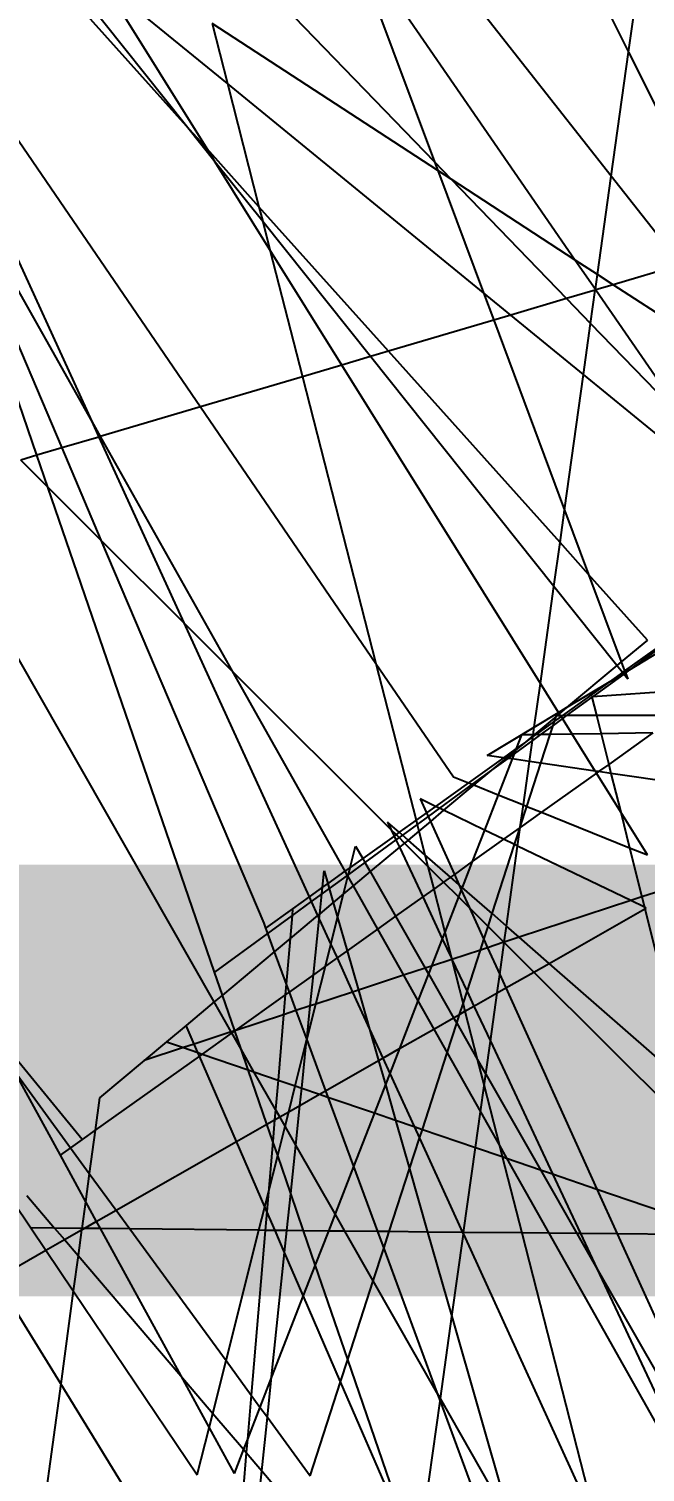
# Model space of a CAD drawing. Header units: metres. Extents: x 0 to 1324930, y 0 to 1631912.
# Drawn here: x 253731.21 to 253733.53, y 1630710.01 to 1630715.46 of the extents above; entities that cross this region are included whole.
import ezdxf

# ---------------------------------------------------------------- set-up
doc = ezdxf.new("R2010")
doc.units = ezdxf.units.M
doc.header["$MEASUREMENT"] = 0
doc.layers.add('limites_parcelles', color=7, linetype='Continuous')
doc.layers.add('Numero_TF', color=7, linetype='Continuous', lineweight=0)
doc.styles.add('Style-Arial', font='arial.ttf')

msp = doc.modelspace()

# ---------------------------------------------------------------- linework, layer by layer
at = {"layer": 'limites_parcelles'}
for p, q in [((253733.40567, 1630714.8986), (253732.17473, 1630716.46358)), ((253731.80255, 1630715.08848), (253730.84214, 1630716.15964)), ((253733.09129, 1630716.12644), (253733.47112, 1630715.36703)), ((253730.53878, 1630715.95349), (253731.44439, 1630713.97306)), ((253730.53878, 1630715.95349), (253731.85532, 1630714.02801)), ((253731.77797, 1630715.9474), (253732.73892, 1630714.95265)), ((253731.80255, 1630715.08848), (253731.1468, 1630715.91067)), ((253732.4127, 1630715.82629), (253732.73892, 1630714.95265)), ((253732.4127, 1630715.82629), (253733.2701, 1630714.58248)), ((253733.47112, 1630715.36703), (253733.51203, 1630715.65986)), ((253731.88033, 1630715.00174), (253731.48691, 1630715.63273)), ((253731.95688, 1630715.24866), (253731.48691, 1630715.63273)), ((253731.89877, 1630715.47561), (253731.95688, 1630715.24866)), ((253732.75088, 1630714.92065), (253731.89877, 1630715.47561)), ((253733.40567, 1630714.8986), (253733.47112, 1630715.36703)), ((253733.47112, 1630715.36703), (253733.84619, 1630714.61715)), ((253731.95688, 1630715.24866), (253732.07598, 1630714.78352)), ((253732.9233, 1630714.45888), (253731.95688, 1630715.24866)), ((253731.23776, 1630713.84525), (253730.80095, 1630715.11593)), ((253730.81054, 1630715.0989), (253731.33146, 1630713.87298)), ((253730.81054, 1630715.0989), (253731.44439, 1630713.97306)), ((253731.91109, 1630714.95239), (253731.80255, 1630715.08848)), ((253731.88033, 1630715.00174), (253731.80255, 1630715.08848)), ((253731.91109, 1630714.95239), (253731.88033, 1630715.00174)), ((253732.07598, 1630714.78352), (253731.88033, 1630715.00174)), ((253732.11751, 1630714.62133), (253731.91109, 1630714.95239)), ((253732.09026, 1630714.72775), (253731.91109, 1630714.95239)), ((253732.73892, 1630714.95265), (253732.75088, 1630714.92065)), ((253732.73892, 1630714.95265), (253732.80202, 1630714.88733)), ((253732.75088, 1630714.92065), (253732.9233, 1630714.45888)), ((253732.80202, 1630714.88733), (253732.75088, 1630714.92065)), ((253733.35388, 1630714.52792), (253733.40567, 1630714.8986)), ((253733.66842, 1630714.56455), (253733.40567, 1630714.8986)), ((253732.80202, 1630714.88733), (253733.23714, 1630714.43692)), ((253733.2701, 1630714.58248), (253732.80202, 1630714.88733)), ((253732.07598, 1630714.78352), (253732.09026, 1630714.72775)), ((253732.56506, 1630714.23804), (253732.07598, 1630714.78352)), ((253732.09026, 1630714.72775), (253732.11751, 1630714.62133)), ((253732.49692, 1630714.21787), (253732.09026, 1630714.72775)), ((253732.11751, 1630714.62133), (253732.24026, 1630714.14192)), ((253732.38898, 1630714.18593), (253732.11751, 1630714.62133)), ((253733.2701, 1630714.58248), (253733.3461, 1630714.47223)), ((253733.35388, 1630714.52792), (253733.2701, 1630714.58248)), ((253733.66842, 1630714.56455), (253733.41348, 1630714.4891)), ((253733.3461, 1630714.47223), (253733.35388, 1630714.52792)), ((253733.41348, 1630714.4891), (253733.35388, 1630714.52792)), ((253732.9233, 1630714.45888), (253732.96192, 1630714.35547)), ((253733.02647, 1630714.37458), (253732.9233, 1630714.45888)), ((253733.34565, 1630714.46903), (253733.23714, 1630714.43692)), ((253733.32802, 1630714.34284), (253733.34565, 1630714.46903)), ((253733.34565, 1630714.46903), (253733.3461, 1630714.47223)), ((253733.34786, 1630714.46968), (253733.34565, 1630714.46903)), ((253733.3461, 1630714.47223), (253733.34786, 1630714.46968)), ((253733.41348, 1630714.4891), (253733.34786, 1630714.46968)), ((253733.34786, 1630714.46968), (253733.70256, 1630713.95513)), ((253734.05787, 1630714.06942), (253733.41348, 1630714.4891)), ((253733.23714, 1630714.43692), (253733.02647, 1630714.37458)), ((253733.23714, 1630714.43692), (253733.32802, 1630714.34284)), ((253732.96192, 1630714.35547), (253732.56506, 1630714.23804)), ((253733.02647, 1630714.37458), (253732.96192, 1630714.35547)), ((253732.96192, 1630714.35547), (253733.22962, 1630713.63856)), ((253733.3011, 1630714.15014), (253733.02647, 1630714.37458)), ((253733.3011, 1630714.15014), (253733.32802, 1630714.34284)), ((253733.32802, 1630714.34284), (253733.70256, 1630713.95513)), ((253732.56506, 1630714.23804), (253732.49692, 1630714.21787)), ((253733.21249, 1630713.51595), (253732.56506, 1630714.23804)), ((253732.38898, 1630714.18593), (253732.24026, 1630714.14192)), ((253732.49692, 1630714.21787), (253732.38898, 1630714.18593)), ((253733.1382, 1630712.98426), (253732.38898, 1630714.18593)), ((253733.18927, 1630713.34979), (253732.49692, 1630714.21787)), ((253732.24026, 1630714.14192), (253731.85532, 1630714.02801)), ((253732.24026, 1630714.14192), (253732.51733, 1630713.0598)), ((253733.22962, 1630713.63856), (253733.3011, 1630714.15014)), ((253733.91262, 1630713.65039), (253733.3011, 1630714.15014)), ((253731.85532, 1630714.02801), (253731.47657, 1630713.91592)), ((253731.85532, 1630714.02801), (253732.51733, 1630713.0598)), ((253731.44439, 1630713.97306), (253731.47124, 1630713.91435)), ((253731.44439, 1630713.97306), (253731.47657, 1630713.91592)), ((253731.47124, 1630713.91435), (253731.33146, 1630713.87298)), ((253731.47657, 1630713.91592), (253731.47124, 1630713.91435)), ((253731.47124, 1630713.91435), (253731.79189, 1630713.21315)), ((253731.47657, 1630713.91592), (253731.97527, 1630713.03015)), ((253731.33146, 1630713.87298), (253731.23776, 1630713.84525)), ((253731.33146, 1630713.87298), (253731.47927, 1630713.52513)), ((253731.23776, 1630713.84525), (253731.17662, 1630713.82716)), ((253731.27916, 1630713.72484), (253731.17662, 1630713.82716)), ((253731.27916, 1630713.72484), (253731.23776, 1630713.84525)), ((253731.90679, 1630711.78125), (253730.80296, 1630713.71659)), ((253731.90841, 1630711.89436), (253731.27916, 1630713.72484)), ((253731.47927, 1630713.52513), (253731.27916, 1630713.72484)), ((253733.21249, 1630713.51595), (253733.22962, 1630713.63856)), ((253733.22962, 1630713.63856), (253733.3203, 1630713.39571)), ((253731.47927, 1630713.52513), (253732.0937, 1630712.07915)), ((253731.79189, 1630713.21315), (253731.47927, 1630713.52513)), ((253733.18927, 1630713.34979), (253733.21249, 1630713.51595)), ((253733.3203, 1630713.39571), (253733.21249, 1630713.51595)), ((253733.3203, 1630713.39571), (253733.4437, 1630713.06524)), ((253733.54255, 1630713.14783), (253733.3203, 1630713.39571)), ((253733.1382, 1630712.98426), (253733.18927, 1630713.34979)), ((253733.42721, 1630713.05147), (253733.18927, 1630713.34979)), ((253731.79189, 1630713.21315), (253732.26519, 1630712.17811)), ((253731.97527, 1630713.03015), (253731.79189, 1630713.21315)), ((253733.54255, 1630713.14783), (253733.4437, 1630713.06524)), ((253733.5726, 1630713.11431), (253733.45643, 1630713.03113)), ((253733.57663, 1630713.10981), (253733.47512, 1630713.03586)), ((253733.47512, 1630713.03586), (253733.58413, 1630713.10145)), ((253732.51733, 1630713.0598), (253732.66904, 1630712.46729)), ((253732.51733, 1630713.0598), (253732.81003, 1630712.63171)), ((253733.42721, 1630713.05147), (253733.23704, 1630712.8926)), ((253733.4437, 1630713.06524), (253733.42721, 1630713.05147)), ((253733.44816, 1630713.0252), (253733.42721, 1630713.05147)), ((253733.4437, 1630713.06524), (253733.45643, 1630713.03113)), ((253731.97527, 1630713.03015), (253732.40045, 1630712.27496)), ((253732.57499, 1630712.43165), (253731.97527, 1630713.03015)), ((253733.11514, 1630712.81925), (253733.1382, 1630712.98426)), ((253733.20673, 1630712.87436), (253733.1382, 1630712.98426)), ((253733.39939, 1630712.99029), (253733.22237, 1630712.86352)), ((253733.23704, 1630712.8926), (253733.39939, 1630712.99029)), ((253733.45269, 1630713.01951), (253733.33523, 1630712.93393)), ((253733.44816, 1630713.0252), (253733.39939, 1630712.99029)), ((253733.39939, 1630712.99029), (253733.45116, 1630713.02144)), ((253733.45643, 1630713.03113), (253733.44816, 1630713.0252)), ((253733.45116, 1630713.02144), (253733.44816, 1630713.0252)), ((253733.45116, 1630713.02144), (253733.45842, 1630713.02581)), ((253733.45269, 1630713.01951), (253733.45116, 1630713.02144)), ((253733.45905, 1630713.02414), (253733.45269, 1630713.01951)), ((253733.46789, 1630713.00047), (253733.45269, 1630713.01951)), ((253733.45643, 1630713.03113), (253733.45842, 1630713.02581)), ((253733.45842, 1630713.02581), (253733.47512, 1630713.03586)), ((253733.45842, 1630713.02581), (253733.45905, 1630713.02414)), ((253733.47512, 1630713.03586), (253733.45905, 1630713.02414)), ((253733.45905, 1630713.02414), (253733.46789, 1630713.00047)), ((253733.33288, 1630712.93221), (253733.23864, 1630712.86355)), ((253733.33523, 1630712.93393), (253733.33249, 1630712.93375)), ((253733.33249, 1630712.93375), (253733.33288, 1630712.93221)), ((253733.33523, 1630712.93393), (253733.33288, 1630712.93221)), ((253733.33288, 1630712.93221), (253733.35, 1630712.86374)), ((253733.71135, 1630712.95956), (253733.33523, 1630712.93393)), ((253733.11514, 1630712.81925), (253733.20673, 1630712.87436)), ((253733.20673, 1630712.87436), (253733.23704, 1630712.8926)), ((253733.20963, 1630712.8697), (253733.20673, 1630712.87436)), ((253733.23704, 1630712.8926), (253733.20963, 1630712.8697)), ((253732.93758, 1630712.71241), (253733.11514, 1630712.81925)), ((253733.11111, 1630712.79035), (253733.11514, 1630712.81925)), ((253733.19768, 1630712.85972), (253733.11471, 1630712.7904)), ((253733.19184, 1630712.84166), (253733.12037, 1630712.79048)), ((253733.18666, 1630712.82568), (253733.13873, 1630712.79076)), ((253733.17553, 1630712.79131), (253733.18666, 1630712.82568)), ((253733.22133, 1630712.85094), (253733.18666, 1630712.82568)), ((253733.18666, 1630712.82568), (253733.19184, 1630712.84166)), ((253733.19184, 1630712.84166), (253733.19768, 1630712.85972)), ((253733.21622, 1630712.85912), (253733.19184, 1630712.84166)), ((253733.2022, 1630712.86349), (253733.19768, 1630712.85972)), ((253733.19768, 1630712.85972), (253733.1989, 1630712.86349)), ((253733.1989, 1630712.86349), (253733.2022, 1630712.86349)), ((253733.20963, 1630712.8697), (253733.2022, 1630712.86349)), ((253733.2022, 1630712.86349), (253733.21349, 1630712.86351)), ((253733.21349, 1630712.86351), (253733.20963, 1630712.8697)), ((253733.21349, 1630712.86351), (253733.22237, 1630712.86352)), ((253733.21622, 1630712.85912), (253733.21349, 1630712.86351)), ((253733.22237, 1630712.86352), (253733.21622, 1630712.85912)), ((253733.22133, 1630712.85094), (253733.21622, 1630712.85912)), ((253733.23864, 1630712.86355), (253733.22133, 1630712.85094)), ((253733.25773, 1630712.79255), (253733.22133, 1630712.85094)), ((253733.22237, 1630712.86352), (253733.23864, 1630712.86355)), ((253733.23864, 1630712.86355), (253733.35, 1630712.86374)), ((253733.35, 1630712.86374), (253733.65711, 1630712.86424)), ((253733.35, 1630712.86374), (253733.36739, 1630712.7942)), ((253733.10804, 1630712.7684), (253733.03952, 1630712.71847)), ((253733.06723, 1630712.78969), (253733.04713, 1630712.73804)), ((253733.11111, 1630712.79035), (253733.06723, 1630712.78969)), ((253733.11064, 1630712.78699), (253733.08149, 1630712.76264)), ((253733.1101, 1630712.78313), (253733.08149, 1630712.76264)), ((253733.09698, 1630712.68924), (253733.10804, 1630712.7684)), ((253733.13873, 1630712.79076), (253733.10804, 1630712.7684)), ((253733.10804, 1630712.7684), (253733.1101, 1630712.78313)), ((253733.12037, 1630712.79048), (253733.1101, 1630712.78313)), ((253733.1101, 1630712.78313), (253733.11064, 1630712.78699)), ((253733.11471, 1630712.7904), (253733.11064, 1630712.78699)), ((253733.11064, 1630712.78699), (253733.11111, 1630712.79035)), ((253733.11471, 1630712.7904), (253733.11111, 1630712.79035)), ((253733.12037, 1630712.79048), (253733.11471, 1630712.7904)), ((253733.13873, 1630712.79076), (253733.12037, 1630712.79048)), ((253733.17553, 1630712.79131), (253733.13873, 1630712.79076)), ((253733.14043, 1630712.68292), (253733.17553, 1630712.79131)), ((253733.25773, 1630712.79255), (253733.17553, 1630712.79131)), ((253733.36739, 1630712.7942), (253733.25773, 1630712.79255)), ((253733.34459, 1630712.65324), (253733.25773, 1630712.79255)), ((253733.56292, 1630712.79713), (253733.36739, 1630712.7942)), ((253733.36739, 1630712.7942), (253733.39633, 1630712.67844)), ((253733.56292, 1630712.79713), (253733.39633, 1630712.67844)), ((253732.99889, 1630712.70349), (253732.93758, 1630712.71241)), ((253733.04713, 1630712.73804), (253732.99889, 1630712.70349)), ((253733.04477, 1630712.73196), (253733.00894, 1630712.70203)), ((253733.03952, 1630712.71847), (253733.01562, 1630712.70106)), ((253733.03952, 1630712.71847), (253733.03182, 1630712.69871)), ((253733.04477, 1630712.73196), (253733.03952, 1630712.71847)), ((253733.08149, 1630712.76264), (253733.04477, 1630712.73196)), ((253733.04713, 1630712.73804), (253733.04477, 1630712.73196)), ((253733.08149, 1630712.76264), (253733.04713, 1630712.73804)), ((253732.99889, 1630712.70349), (253732.86671, 1630712.60885)), ((253732.95432, 1630712.6564), (253732.88109, 1630712.60305)), ((253732.95432, 1630712.6564), (253732.88741, 1630712.6005)), ((253733.00894, 1630712.70203), (253732.95432, 1630712.6564)), ((253733.01562, 1630712.70106), (253732.95432, 1630712.6564)), ((253733.03182, 1630712.69871), (253732.97919, 1630712.56348)), ((253733.00894, 1630712.70203), (253732.99889, 1630712.70349)), ((253733.01562, 1630712.70106), (253733.00894, 1630712.70203)), ((253733.03182, 1630712.69871), (253733.01562, 1630712.70106)), ((253733.09698, 1630712.68924), (253733.03182, 1630712.69871)), ((253733.07406, 1630712.52521), (253733.09698, 1630712.68924)), ((253733.08759, 1630712.51976), (253733.14043, 1630712.68292)), ((253733.14043, 1630712.68292), (253733.09698, 1630712.68924)), ((253733.34459, 1630712.65324), (253733.14043, 1630712.68292)), ((253733.39633, 1630712.67844), (253733.35819, 1630712.65127)), ((253733.39633, 1630712.67844), (253733.40482, 1630712.64449)), ((253732.86671, 1630712.60885), (253732.74236, 1630712.5198)), ((253732.88109, 1630712.60305), (253732.75708, 1630712.51269)), ((253732.88741, 1630712.6005), (253732.77307, 1630712.50497)), ((253732.81003, 1630712.63171), (253732.86671, 1630712.60885)), ((253732.86671, 1630712.60885), (253732.88109, 1630712.60305)), ((253732.88109, 1630712.60305), (253732.88741, 1630712.6005)), ((253732.88741, 1630712.6005), (253732.97919, 1630712.56348)), ((253733.34963, 1630712.64517), (253733.14252, 1630712.4976)), ((253733.34963, 1630712.64517), (253733.34459, 1630712.65324)), ((253733.35819, 1630712.65127), (253733.34459, 1630712.65324)), ((253733.35819, 1630712.65127), (253733.34963, 1630712.64517)), ((253733.4415, 1630712.49781), (253733.34963, 1630712.64517)), ((253733.40482, 1630712.64449), (253733.35819, 1630712.65127)), ((253733.40482, 1630712.64449), (253733.4415, 1630712.49781)), ((253734.08212, 1630712.54603), (253733.40482, 1630712.64449)), ((253732.74236, 1630712.5198), (253732.68465, 1630712.54765)), ((253732.68465, 1630712.54765), (253732.70832, 1630712.49542)), ((253732.97919, 1630712.56348), (253732.92742, 1630712.43047)), ((253732.97919, 1630712.56348), (253733.07406, 1630712.52521)), ((253732.70832, 1630712.49542), (253732.66904, 1630712.46729)), ((253732.74236, 1630712.5198), (253732.70832, 1630712.49542)), ((253732.70832, 1630712.49542), (253732.71454, 1630712.48169)), ((253732.75708, 1630712.51269), (253732.71454, 1630712.48169)), ((253732.77307, 1630712.50497), (253732.72296, 1630712.46311)), ((253732.75708, 1630712.51269), (253732.74236, 1630712.5198)), ((253732.77307, 1630712.50497), (253732.75708, 1630712.51269)), ((253732.92742, 1630712.43047), (253732.77307, 1630712.50497)), ((253733.14252, 1630712.4976), (253733.06221, 1630712.44039)), ((253733.06245, 1630712.44211), (253733.07406, 1630712.52521)), ((253733.06245, 1630712.44211), (253733.08759, 1630712.51976)), ((253733.07406, 1630712.52521), (253733.08759, 1630712.51976)), ((253733.08759, 1630712.51976), (253733.14252, 1630712.4976)), ((253733.14252, 1630712.4976), (253733.47509, 1630712.36346)), ((253733.4415, 1630712.49781), (253733.47509, 1630712.36346)), ((253733.54212, 1630712.33642), (253733.4415, 1630712.49781)), ((253732.60555, 1630712.42183), (253732.56156, 1630712.4603)), ((253732.56156, 1630712.4603), (253732.57499, 1630712.43165)), ((253732.66904, 1630712.46729), (253732.60555, 1630712.42183)), ((253732.67308, 1630712.45149), (253732.61773, 1630712.41117)), ((253732.66904, 1630712.46729), (253732.67308, 1630712.45149)), ((253732.71454, 1630712.48169), (253732.67308, 1630712.45149)), ((253732.67308, 1630712.45149), (253732.67942, 1630712.42674)), ((253732.72296, 1630712.46311), (253732.67942, 1630712.42674)), ((253732.71454, 1630712.48169), (253732.72296, 1630712.46311)), ((253732.72296, 1630712.46311), (253732.81353, 1630712.2632)), ((253733.0618, 1630712.44009), (253732.99947, 1630712.39569)), ((253733.04094, 1630712.37567), (253733.0618, 1630712.44009)), ((253733.0524, 1630712.37014), (253733.06221, 1630712.44039)), ((253733.0618, 1630712.44009), (253733.06245, 1630712.44211)), ((253733.06221, 1630712.44039), (253733.0618, 1630712.44009)), ((253733.06221, 1630712.44039), (253733.06245, 1630712.44211)), ((253732.58611, 1630712.40792), (253732.46753, 1630712.323)), ((253732.59303, 1630712.39316), (253732.4761, 1630712.30797)), ((253732.57499, 1630712.43165), (253732.58611, 1630712.40792)), ((253732.59348, 1630712.41319), (253732.57499, 1630712.43165)), ((253732.59348, 1630712.41319), (253732.58611, 1630712.40792)), ((253732.58611, 1630712.40792), (253732.59303, 1630712.39316)), ((253732.60489, 1630712.40181), (253732.59303, 1630712.39316)), ((253732.59303, 1630712.39316), (253732.60603, 1630712.36542)), ((253732.60555, 1630712.42183), (253732.59348, 1630712.41319)), ((253732.60489, 1630712.40181), (253732.59348, 1630712.41319)), ((253732.61773, 1630712.41117), (253732.60489, 1630712.40181)), ((253732.62526, 1630712.38149), (253732.60489, 1630712.40181)), ((253732.61773, 1630712.41117), (253732.60555, 1630712.42183)), ((253732.63876, 1630712.39277), (253732.61773, 1630712.41117)), ((253732.63876, 1630712.39277), (253732.62526, 1630712.38149)), ((253732.67942, 1630712.42674), (253732.63876, 1630712.39277)), ((253732.70236, 1630712.33714), (253732.63876, 1630712.39277)), ((253732.67942, 1630712.42674), (253732.70236, 1630712.33714)), ((253732.92742, 1630712.43047), (253732.88104, 1630712.3113)), ((253732.99947, 1630712.39569), (253732.88104, 1630712.3113)), ((253732.99947, 1630712.39569), (253732.92742, 1630712.43047)), ((253733.04094, 1630712.37567), (253732.99947, 1630712.39569)), ((253732.42062, 1630712.28941), (253732.44085, 1630712.36972)), ((253732.44085, 1630712.36972), (253732.46753, 1630712.323)), ((253732.60603, 1630712.36542), (253732.49585, 1630712.27338)), ((253732.62526, 1630712.38149), (253732.60603, 1630712.36542)), ((253732.60603, 1630712.36542), (253732.69389, 1630712.17796)), ((253732.71358, 1630712.29335), (253732.62526, 1630712.38149)), ((253732.70236, 1630712.33714), (253732.71358, 1630712.29335)), ((253732.79885, 1630712.25274), (253732.70236, 1630712.33714)), ((253732.95648, 1630712.11486), (253733.04094, 1630712.37567)), ((253733.01017, 1630712.0679), (253733.0524, 1630712.37014)), ((253733.0524, 1630712.37014), (253733.04094, 1630712.37567)), ((253733.47957, 1630712.16394), (253733.0524, 1630712.37014)), ((253733.47509, 1630712.36346), (253733.52154, 1630712.17773)), ((253733.47509, 1630712.36346), (253733.54212, 1630712.33642)), ((253732.3162, 1630712.21463), (253732.32258, 1630712.27595)), ((253732.32258, 1630712.27595), (253732.33606, 1630712.22886)), ((253732.40045, 1630712.27496), (253732.33606, 1630712.22886)), ((253732.42062, 1630712.28941), (253732.40045, 1630712.27496)), ((253732.40045, 1630712.27496), (253732.40927, 1630712.25928)), ((253732.4761, 1630712.30797), (253732.41388, 1630712.26264)), ((253732.41388, 1630712.26264), (253732.42062, 1630712.28941)), ((253732.46753, 1630712.323), (253732.42062, 1630712.28941)), ((253732.49585, 1630712.27338), (253732.43157, 1630712.21968)), ((253732.46753, 1630712.323), (253732.4761, 1630712.30797)), ((253732.4761, 1630712.30797), (253732.49585, 1630712.27338)), ((253732.49585, 1630712.27338), (253732.59185, 1630712.10526)), ((253732.71358, 1630712.29335), (253732.73552, 1630712.20763)), ((253732.77283, 1630712.23421), (253732.71358, 1630712.29335)), ((253732.88104, 1630712.3113), (253732.81353, 1630712.2632)), ((253732.88104, 1630712.3113), (253732.84316, 1630712.21399)), ((253732.33606, 1630712.22886), (253732.3162, 1630712.21463)), ((253732.33606, 1630712.22886), (253732.34149, 1630712.20989)), ((253732.40927, 1630712.25928), (253732.34149, 1630712.20989)), ((253732.39546, 1630712.18951), (253732.41187, 1630712.25467)), ((253732.43157, 1630712.21968), (253732.39546, 1630712.18951)), ((253732.41388, 1630712.26264), (253732.40927, 1630712.25928)), ((253732.40927, 1630712.25928), (253732.41187, 1630712.25467)), ((253732.41187, 1630712.25467), (253732.41388, 1630712.26264)), ((253732.41187, 1630712.25467), (253732.43157, 1630712.21968)), ((253732.43157, 1630712.21968), (253732.52343, 1630712.05652)), ((253732.77283, 1630712.23421), (253732.73552, 1630712.20763)), ((253732.79885, 1630712.25274), (253732.77283, 1630712.23421)), ((253732.82915, 1630712.17801), (253732.77283, 1630712.23421)), ((253732.81353, 1630712.2632), (253732.79885, 1630712.25274)), ((253732.83101, 1630712.22461), (253732.79885, 1630712.25274)), ((253732.81353, 1630712.2632), (253732.83101, 1630712.22461)), ((253732.83101, 1630712.22461), (253732.83977, 1630712.20528)), ((253732.84316, 1630712.21399), (253732.83101, 1630712.22461)), ((253732.26519, 1630712.17811), (253732.20294, 1630712.13353)), ((253732.3162, 1630712.21463), (253732.26519, 1630712.17811)), ((253732.26519, 1630712.17811), (253732.27336, 1630712.16026)), ((253732.31359, 1630712.18957), (253732.27336, 1630712.16026)), ((253732.30578, 1630712.11458), (253732.31359, 1630712.18957)), ((253732.31359, 1630712.18957), (253732.3162, 1630712.21463)), ((253732.34149, 1630712.20989), (253732.31359, 1630712.18957)), ((253732.34149, 1630712.20989), (253732.35661, 1630712.15705)), ((253732.39546, 1630712.18951), (253732.35661, 1630712.15705)), ((253732.37293, 1630712.10005), (253732.39546, 1630712.18951)), ((253732.69389, 1630712.17796), (253732.59185, 1630712.10526)), ((253732.73552, 1630712.20763), (253732.69389, 1630712.17796)), ((253732.69389, 1630712.17796), (253732.76777, 1630712.02031)), ((253732.73552, 1630712.20763), (253732.77725, 1630712.04466)), ((253732.82915, 1630712.17801), (253732.77725, 1630712.04466)), ((253732.83977, 1630712.20528), (253732.82915, 1630712.17801)), ((253732.87108, 1630712.13616), (253732.82915, 1630712.17801)), ((253732.84316, 1630712.21399), (253732.83977, 1630712.20528)), ((253732.83977, 1630712.20528), (253732.87108, 1630712.13616)), ((253732.95648, 1630712.11486), (253732.84316, 1630712.21399)), ((253733.52154, 1630712.17773), (253733.47957, 1630712.16394)), ((253733.62074, 1630712.21033), (253733.52154, 1630712.17773)), ((253733.52154, 1630712.17773), (253733.53122, 1630712.13901)), ((253732.20294, 1630712.13353), (253732.10066, 1630712.06029)), ((253732.27336, 1630712.16026), (253732.20071, 1630712.10732)), ((253732.20294, 1630712.13353), (253732.20071, 1630712.10732)), ((253732.27336, 1630712.16026), (253732.29743, 1630712.10761)), ((253732.30578, 1630712.11458), (253732.29743, 1630712.10761)), ((253732.30364, 1630712.09404), (253732.30578, 1630712.11458)), ((253732.35661, 1630712.15705), (253732.30578, 1630712.11458)), ((253732.35661, 1630712.15705), (253732.37293, 1630712.10005)), ((253732.87108, 1630712.13616), (253732.9249, 1630712.01736)), ((253732.94083, 1630712.06655), (253732.87108, 1630712.13616)), ((253732.94083, 1630712.06655), (253732.95648, 1630712.11486)), ((253733.01017, 1630712.0679), (253732.95648, 1630712.11486)), ((253733.47957, 1630712.16394), (253733.05854, 1630712.02558)), ((253733.17107, 1630711.92715), (253733.53264, 1630712.13333)), ((253733.53122, 1630712.13901), (253733.47957, 1630712.16394)), ((253733.53122, 1630712.13901), (253733.53264, 1630712.13333)), ((253733.53738, 1630712.13603), (253733.53122, 1630712.13901)), ((253733.53264, 1630712.13333), (253733.53738, 1630712.13603)), ((253733.53264, 1630712.13333), (253733.69985, 1630711.46462)), ((253732.0937, 1630712.07915), (253732.10066, 1630712.06029)), ((253732.10066, 1630712.06029), (253732.10819, 1630712.03991)), ((253732.20071, 1630712.10732), (253732.10819, 1630712.03991)), ((253732.29743, 1630712.10761), (253732.19333, 1630712.02064)), ((253732.20071, 1630712.10732), (253732.19333, 1630712.02064)), ((253732.28181, 1630711.88437), (253732.30364, 1630712.09404)), ((253732.29743, 1630712.10761), (253732.30364, 1630712.09404)), ((253732.30364, 1630712.09404), (253732.34734, 1630711.99847)), ((253732.34734, 1630711.99847), (253732.37293, 1630712.10005)), ((253732.37293, 1630712.10005), (253732.40877, 1630711.97482)), ((253732.52343, 1630712.05652), (253732.40877, 1630711.97482)), ((253732.59185, 1630712.10526), (253732.52343, 1630712.05652)), ((253732.52343, 1630712.05652), (253732.62168, 1630711.88202)), ((253732.59185, 1630712.10526), (253732.70388, 1630711.90904)), ((253732.9249, 1630712.01736), (253732.94083, 1630712.06655)), ((253733.00088, 1630712.00663), (253732.94083, 1630712.06655)), ((253733.00164, 1630712.00688), (253733.01017, 1630712.0679)), ((253733.05854, 1630712.02558), (253733.01017, 1630712.0679)), ((253732.10819, 1630712.03991), (253731.90841, 1630711.89436)), ((253732.10819, 1630712.03991), (253732.13369, 1630711.97081)), ((253732.19333, 1630712.02064), (253732.13369, 1630711.97081)), ((253732.19333, 1630712.02064), (253732.1787, 1630711.84882)), ((253732.76777, 1630712.02031), (253732.72748, 1630711.91679)), ((253732.77725, 1630712.04466), (253732.76777, 1630712.02031)), ((253732.76777, 1630712.02031), (253732.80241, 1630711.94642)), ((253732.77725, 1630712.04466), (253732.80241, 1630711.94642)), ((253732.91197, 1630711.97742), (253732.9249, 1630712.01736)), ((253732.9249, 1630712.01736), (253732.93898, 1630711.98629)), ((253733.00088, 1630712.00663), (253732.93898, 1630711.98629)), ((253732.98467, 1630711.88544), (253733.00152, 1630712.00599)), ((253733.00164, 1630712.00688), (253733.00088, 1630712.00663)), ((253733.00152, 1630712.00599), (253733.00088, 1630712.00663)), ((253733.00152, 1630712.00599), (253733.00164, 1630712.00688)), ((253733.11344, 1630711.8943), (253733.00152, 1630712.00599)), ((253733.05854, 1630712.02558), (253733.00164, 1630712.00688)), ((253733.17107, 1630711.92715), (253733.05854, 1630712.02558)), ((253732.13369, 1630711.97081), (253731.93826, 1630711.80754)), ((253732.13369, 1630711.97081), (253732.1787, 1630711.84882)), ((253732.32665, 1630711.91631), (253732.34734, 1630711.99847)), ((253732.37059, 1630711.94762), (253732.32665, 1630711.91631)), ((253732.34734, 1630711.99847), (253732.37059, 1630711.94762)), ((253732.40877, 1630711.97482), (253732.37059, 1630711.94762)), ((253732.37059, 1630711.94762), (253732.42947, 1630711.81886)), ((253732.40877, 1630711.97482), (253732.45135, 1630711.82605)), ((253732.80241, 1630711.94642), (253732.80359, 1630711.9418)), ((253732.80241, 1630711.94642), (253732.80444, 1630711.94208)), ((253732.91197, 1630711.97742), (253732.80444, 1630711.94208)), ((253732.86126, 1630711.82084), (253732.91197, 1630711.97742)), ((253732.93898, 1630711.98629), (253732.91197, 1630711.97742)), ((253732.93898, 1630711.98629), (253732.98467, 1630711.88544)), ((253731.93826, 1630711.80754), (253731.90841, 1630711.89436)), ((253732.32665, 1630711.91631), (253732.28181, 1630711.88437)), ((253732.29061, 1630711.77323), (253732.32665, 1630711.91631)), ((253732.70388, 1630711.90904), (253732.62168, 1630711.88202)), ((253732.72748, 1630711.91679), (253732.70388, 1630711.90904)), ((253732.70388, 1630711.90904), (253732.71612, 1630711.8876)), ((253732.72748, 1630711.91679), (253732.71612, 1630711.8876)), ((253732.80359, 1630711.9418), (253732.72748, 1630711.91679)), ((253732.80444, 1630711.94208), (253732.80359, 1630711.9418)), ((253732.80359, 1630711.9418), (253732.84635, 1630711.77479)), ((253732.80444, 1630711.94208), (253732.86126, 1630711.82084)), ((253733.00792, 1630711.83413), (253733.11344, 1630711.8943)), ((253733.11344, 1630711.8943), (253733.17107, 1630711.92715)), ((253733.75167, 1630711.25737), (253733.11344, 1630711.8943)), ((253733.69985, 1630711.46462), (253733.17107, 1630711.92715)), ((253732.1787, 1630711.84882), (253732.17526, 1630711.80845)), ((253732.1787, 1630711.84882), (253732.18978, 1630711.8188)), ((253732.28181, 1630711.88437), (253732.18978, 1630711.8188)), ((253732.26952, 1630711.76629), (253732.28181, 1630711.88437)), ((253732.62168, 1630711.88202), (253732.45135, 1630711.82605)), ((253732.62168, 1630711.88202), (253732.67623, 1630711.78512)), ((253732.71612, 1630711.8876), (253732.67623, 1630711.78512)), ((253732.71612, 1630711.8876), (253732.81082, 1630711.72174)), ((253732.97487, 1630711.81528), (253732.98467, 1630711.88544)), ((253732.98467, 1630711.88544), (253733.00792, 1630711.83413)), ((253731.93826, 1630711.80754), (253731.90679, 1630711.78125)), ((253731.98462, 1630711.67267), (253731.93826, 1630711.80754)), ((253732.17526, 1630711.80845), (253731.98475, 1630711.67271)), ((253732.17526, 1630711.80845), (253732.16886, 1630711.73322)), ((253732.18978, 1630711.8188), (253732.17526, 1630711.80845)), ((253732.18978, 1630711.8188), (253732.21568, 1630711.7486)), ((253732.42947, 1630711.81886), (253732.29061, 1630711.77323)), ((253732.45135, 1630711.82605), (253732.42947, 1630711.81886)), ((253732.42947, 1630711.81886), (253732.49345, 1630711.67895)), ((253732.45135, 1630711.82605), (253732.49345, 1630711.67895)), ((253732.67623, 1630711.78512), (253732.60613, 1630711.60502)), ((253732.67623, 1630711.78512), (253732.73595, 1630711.67904)), ((253732.84635, 1630711.77479), (253732.86126, 1630711.82084)), ((253732.86126, 1630711.82084), (253732.88728, 1630711.76533)), ((253732.88728, 1630711.76533), (253732.97487, 1630711.81528)), ((253732.94938, 1630711.63283), (253732.97487, 1630711.81528)), ((253732.97487, 1630711.81528), (253733.00792, 1630711.83413)), ((253733.00792, 1630711.83413), (253733.35184, 1630711.07502)), ((253731.90679, 1630711.78125), (253731.80078, 1630711.69269)), ((253731.97123, 1630711.66827), (253731.90679, 1630711.78125)), ((253732.16886, 1630711.73322), (253731.98475, 1630711.67271)), ((253732.16886, 1630711.73322), (253732.14787, 1630711.48669)), ((253732.21568, 1630711.7486), (253732.16886, 1630711.73322)), ((253732.26952, 1630711.76629), (253732.21568, 1630711.7486)), ((253732.21568, 1630711.7486), (253732.25623, 1630711.63871)), ((253732.25623, 1630711.63871), (253732.26952, 1630711.76629)), ((253732.25653, 1630711.63791), (253732.29061, 1630711.77323)), ((253732.29061, 1630711.77323), (253732.26952, 1630711.76629)), ((253732.81082, 1630711.72174), (253732.83333, 1630711.73457)), ((253732.82253, 1630711.70123), (253732.83333, 1630711.73457)), ((253732.83333, 1630711.73457), (253732.84635, 1630711.77479)), ((253732.83333, 1630711.73457), (253732.85368, 1630711.74617)), ((253732.84635, 1630711.77479), (253732.85368, 1630711.74617)), ((253732.85368, 1630711.74617), (253732.88728, 1630711.76533)), ((253732.85368, 1630711.74617), (253732.89986, 1630711.56579)), ((253732.88728, 1630711.76533), (253732.94938, 1630711.63283)), ((253731.4088, 1630711.26236), (253731.06034, 1630711.68602)), ((253731.80078, 1630711.69269), (253731.72661, 1630711.63073)), ((253731.83131, 1630711.62229), (253731.80078, 1630711.69269)), ((253732.49345, 1630711.67895), (253732.52745, 1630711.56015)), ((253732.49345, 1630711.67895), (253732.54357, 1630711.56934)), ((253732.60613, 1630711.60502), (253732.73595, 1630711.67904)), ((253732.73595, 1630711.67904), (253732.81082, 1630711.72174)), ((253732.73595, 1630711.67904), (253732.78636, 1630711.58952)), ((253732.78636, 1630711.58952), (253732.82253, 1630711.70123)), ((253732.81082, 1630711.72174), (253732.82253, 1630711.70123)), ((253732.82253, 1630711.70123), (253732.89986, 1630711.56579)), ((253731.72661, 1630711.63073), (253731.64209, 1630711.56011)), ((253731.72661, 1630711.63073), (253731.7905, 1630711.60888)), ((253731.83131, 1630711.62229), (253731.7905, 1630711.60888)), ((253731.97123, 1630711.66827), (253731.83131, 1630711.62229)), ((253731.84524, 1630711.59016), (253731.83131, 1630711.62229)), ((253731.97334, 1630711.66458), (253731.86122, 1630711.5847)), ((253731.98462, 1630711.67267), (253731.97123, 1630711.66827)), ((253731.97334, 1630711.66458), (253731.97123, 1630711.66827)), ((253731.98463, 1630711.67263), (253731.97334, 1630711.66458)), ((253732.00874, 1630711.60251), (253731.97334, 1630711.66458)), ((253731.98475, 1630711.67271), (253731.98462, 1630711.67267)), ((253731.98463, 1630711.67263), (253731.98462, 1630711.67267)), ((253731.98475, 1630711.67271), (253731.98463, 1630711.67263)), ((253732.00874, 1630711.60251), (253731.98463, 1630711.67263)), ((253732.21284, 1630711.46447), (253732.25588, 1630711.63535)), ((253732.23722, 1630711.45614), (253732.25588, 1630711.63535)), ((253732.25588, 1630711.63535), (253732.25623, 1630711.63871)), ((253732.25588, 1630711.63535), (253732.25653, 1630711.63791)), ((253732.25623, 1630711.63871), (253732.25653, 1630711.63791)), ((253732.25653, 1630711.63791), (253732.32733, 1630711.44604)), ((253732.93212, 1630711.5093), (253732.94938, 1630711.63283)), ((253732.94938, 1630711.63283), (253733.18389, 1630711.13245)), ((253731.85082, 1630711.5773), (253731.4575, 1630711.29706)), ((253731.7905, 1630711.60888), (253731.64209, 1630711.56011)), ((253731.7905, 1630711.60888), (253731.84524, 1630711.59016)), ((253731.85082, 1630711.5773), (253731.84524, 1630711.59016)), ((253731.84524, 1630711.59016), (253731.86122, 1630711.5847)), ((253731.86122, 1630711.5847), (253731.85082, 1630711.5773)), ((253731.99093, 1630711.25421), (253731.85082, 1630711.5773)), ((253731.86122, 1630711.5847), (253732.03533, 1630711.52517)), ((253732.03533, 1630711.52517), (253732.00874, 1630711.60251)), ((253732.0571, 1630711.51772), (253732.00874, 1630711.60251)), ((253732.52745, 1630711.56015), (253732.54357, 1630711.56934)), ((253732.54357, 1630711.56934), (253732.60613, 1630711.60502)), ((253732.54357, 1630711.56934), (253732.56987, 1630711.51185)), ((253732.60613, 1630711.60502), (253732.56987, 1630711.51185)), ((253732.69273, 1630711.30039), (253732.78636, 1630711.58952)), ((253732.78636, 1630711.58952), (253732.91212, 1630711.36615)), ((253732.89986, 1630711.56579), (253732.92584, 1630711.46435)), ((253732.89986, 1630711.56579), (253732.93212, 1630711.5093)), ((253731.14506, 1630711.53116), (253731.32484, 1630711.20254)), ((253731.14506, 1630711.53116), (253731.36448, 1630711.23079)), ((253731.64209, 1630711.56011), (253731.47419, 1630711.41984)), ((253732.10593, 1630711.31979), (253732.03533, 1630711.52517)), ((253732.03533, 1630711.52517), (253732.0571, 1630711.51772)), ((253732.13837, 1630711.37523), (253732.0571, 1630711.51772)), ((253732.0571, 1630711.51772), (253732.14787, 1630711.48669)), ((253732.32733, 1630711.44604), (253732.52745, 1630711.56015)), ((253732.52745, 1630711.56015), (253732.55339, 1630711.46952)), ((253732.56987, 1630711.51185), (253732.55339, 1630711.46952)), ((253732.56987, 1630711.51185), (253732.66171, 1630711.31099)), ((253732.14787, 1630711.48669), (253732.13837, 1630711.37523)), ((253732.14787, 1630711.48669), (253732.21284, 1630711.46447)), ((253732.18822, 1630711.36672), (253732.21284, 1630711.46447)), ((253732.21284, 1630711.46447), (253732.23722, 1630711.45614)), ((253732.23042, 1630711.39078), (253732.23722, 1630711.45614)), ((253732.23722, 1630711.45614), (253732.30462, 1630711.43309)), ((253732.55339, 1630711.46952), (253732.51166, 1630711.3623)), ((253732.55339, 1630711.46952), (253732.59194, 1630711.33485)), ((253732.91212, 1630711.36615), (253732.92584, 1630711.46435)), ((253732.92584, 1630711.46435), (253732.93212, 1630711.5093)), ((253732.92584, 1630711.46435), (253732.9834, 1630711.23955)), ((253732.93212, 1630711.5093), (253733.13841, 1630711.148)), ((253730.88055, 1630711.424), (253731.21477, 1630710.92817)), ((253731.47419, 1630711.41984), (253731.4575, 1630711.29706)), ((253732.23042, 1630711.39078), (253732.30462, 1630711.43309)), ((253732.30462, 1630711.43309), (253732.32733, 1630711.44604)), ((253732.30462, 1630711.43309), (253732.33608, 1630711.42233)), ((253732.32733, 1630711.44604), (253732.33608, 1630711.42233)), ((253732.33608, 1630711.42233), (253732.4329, 1630711.15996)), ((253732.33608, 1630711.42233), (253732.51166, 1630711.3623)), ((253732.13837, 1630711.37523), (253732.13507, 1630711.33641)), ((253732.13507, 1630711.33641), (253732.15427, 1630711.34736)), ((253732.15427, 1630711.34736), (253732.13837, 1630711.37523)), ((253732.15427, 1630711.34736), (253732.18822, 1630711.36672)), ((253732.17444, 1630711.312), (253732.15427, 1630711.34736)), ((253732.17444, 1630711.312), (253732.18822, 1630711.36672)), ((253732.18822, 1630711.36672), (253732.23042, 1630711.39078)), ((253732.21484, 1630711.24116), (253732.23042, 1630711.39078)), ((253732.51166, 1630711.3623), (253732.4329, 1630711.15996)), ((253732.51166, 1630711.3623), (253732.59194, 1630711.33485)), ((253732.89335, 1630711.23179), (253732.91212, 1630711.36615)), ((253732.91212, 1630711.36615), (253732.9834, 1630711.23955)), ((253731.4575, 1630711.29706), (253731.4088, 1630711.26236)), ((253731.4575, 1630711.29706), (253731.43531, 1630711.13383)), ((253731.99093, 1630711.25421), (253732.10593, 1630711.31979)), ((253732.10593, 1630711.31979), (253732.13507, 1630711.33641)), ((253732.12815, 1630711.25515), (253732.10593, 1630711.31979)), ((253732.13507, 1630711.33641), (253732.12815, 1630711.25515)), ((253732.1466, 1630711.20148), (253732.17444, 1630711.312)), ((253732.21484, 1630711.24116), (253732.17444, 1630711.312)), ((253732.59194, 1630711.33485), (253732.64446, 1630711.15134)), ((253732.59194, 1630711.33485), (253732.66171, 1630711.31099)), ((253732.66171, 1630711.31099), (253732.68188, 1630711.26689)), ((253732.66171, 1630711.31099), (253732.69273, 1630711.30039)), ((253732.68188, 1630711.26689), (253732.69273, 1630711.30039)), ((253732.69273, 1630711.30039), (253732.89335, 1630711.23179)), ((253731.4088, 1630711.26236), (253731.36448, 1630711.23079)), ((253731.53661, 1630710.99516), (253731.99093, 1630711.25421)), ((253732.09781, 1630711.00775), (253731.99093, 1630711.25421)), ((253732.12815, 1630711.25515), (253732.11182, 1630711.0634)), ((253732.1466, 1630711.20148), (253732.12815, 1630711.25515)), ((253732.19581, 1630711.05834), (253732.21484, 1630711.24116)), ((253732.36324, 1630710.98098), (253732.21484, 1630711.24116)), ((253732.64446, 1630711.15134), (253732.68188, 1630711.26689)), ((253732.68188, 1630711.26689), (253732.84444, 1630710.9114)), ((253732.9834, 1630711.23955), (253732.99421, 1630711.1973)), ((253732.9834, 1630711.23955), (253733.01027, 1630711.19181)), ((253731.36448, 1630711.23079), (253731.32484, 1630711.20254)), ((253731.32484, 1630711.20254), (253731.42081, 1630711.02713)), ((253731.36448, 1630711.23079), (253731.43531, 1630711.13383)), ((253732.11182, 1630711.0634), (253732.1466, 1630711.20148)), ((253732.19581, 1630711.05834), (253732.1466, 1630711.20148)), ((253732.84857, 1630710.91136), (253732.89335, 1630711.23179)), ((253732.89335, 1630711.23179), (253732.99421, 1630711.1973)), ((253732.99421, 1630711.1973), (253733.06801, 1630710.9091)), ((253732.99421, 1630711.1973), (253733.01027, 1630711.19181)), ((253733.01027, 1630711.19181), (253733.17004, 1630710.90805)), ((253733.01027, 1630711.19181), (253733.13841, 1630711.148)), ((253731.43531, 1630711.13383), (253731.42081, 1630711.02713)), ((253731.43531, 1630711.13383), (253731.53661, 1630710.99516)), ((253732.4329, 1630711.15996), (253732.36324, 1630710.98098)), ((253732.4329, 1630711.15996), (253732.52341, 1630710.9147)), ((253732.56768, 1630710.91425), (253732.64446, 1630711.15134)), ((253732.64446, 1630711.15134), (253732.71275, 1630710.91275)), ((253733.13841, 1630711.148), (253733.27603, 1630710.90695)), ((253733.13841, 1630711.148), (253733.18389, 1630711.13245)), ((253733.18389, 1630711.13245), (253733.28964, 1630710.90681)), ((253733.18389, 1630711.13245), (253733.35184, 1630711.07502)), ((253733.35184, 1630711.07502), (253733.4287, 1630710.90538)), ((253733.35184, 1630711.07502), (253733.83891, 1630710.90848)), ((253731.19972, 1630711.05011), (253731.3046, 1630710.92725)), ((253731.42081, 1630711.02713), (253731.40709, 1630710.92619)), ((253731.42081, 1630711.02713), (253731.46168, 1630710.95243)), ((253732.09781, 1630711.00775), (253732.11182, 1630711.0634)), ((253732.11182, 1630711.0634), (253732.10556, 1630710.98986)), ((253732.18122, 1630710.91822), (253732.19581, 1630711.05834)), ((253732.2442, 1630710.91758), (253732.19581, 1630711.05834)), ((253731.46168, 1630710.95243), (253731.53661, 1630710.99516)), ((253731.53661, 1630710.99516), (253731.58835, 1630710.92433)), ((253732.07553, 1630710.91931), (253732.09781, 1630711.00775)), ((253732.10556, 1630710.98986), (253732.09781, 1630711.00775)), ((253732.10556, 1630710.98986), (253732.09953, 1630710.91907)), ((253732.13643, 1630710.91869), (253732.10556, 1630710.98986)), ((253732.36324, 1630710.98098), (253732.33818, 1630710.91661)), ((253732.40032, 1630710.91597), (253732.36324, 1630710.98098)), ((253731.21477, 1630710.92817), (253731.27151, 1630710.84399)), ((253731.3046, 1630710.92725), (253731.21477, 1630710.92817)), ((253731.3046, 1630710.92725), (253731.34157, 1630710.88394)), ((253731.40709, 1630710.92619), (253731.3046, 1630710.92725)), ((253731.34157, 1630710.88394), (253731.40637, 1630710.92089)), ((253731.40637, 1630710.92089), (253731.39314, 1630710.82353)), ((253731.40709, 1630710.92619), (253731.40637, 1630710.92089)), ((253731.40637, 1630710.92089), (253731.41552, 1630710.92611)), ((253731.41552, 1630710.92611), (253731.40709, 1630710.92619)), ((253731.41552, 1630710.92611), (253731.46168, 1630710.95243)), ((253731.47642, 1630710.92548), (253731.41552, 1630710.92611)), ((253731.46168, 1630710.95243), (253731.47642, 1630710.92548)), ((253731.47642, 1630710.92548), (253731.78036, 1630710.36993)), ((253731.58835, 1630710.92433), (253731.47642, 1630710.92548)), ((253731.58835, 1630710.92433), (253731.95156, 1630710.42712)), ((253732.07553, 1630710.91931), (253731.58835, 1630710.92433)), ((253731.95156, 1630710.42712), (253732.07553, 1630710.91931)), ((253732.09953, 1630710.91907), (253732.04657, 1630710.29705)), ((253732.09953, 1630710.91907), (253732.07553, 1630710.91931)), ((253732.13643, 1630710.91869), (253732.09953, 1630710.91907)), ((253732.17258, 1630710.8353), (253732.13643, 1630710.91869)), ((253732.18122, 1630710.91822), (253732.13643, 1630710.91869)), ((253732.17258, 1630710.8353), (253732.18122, 1630710.91822)), ((253732.2442, 1630710.91758), (253732.18122, 1630710.91822)), ((253732.28845, 1630710.78884), (253732.2442, 1630710.91758)), ((253732.33818, 1630710.91661), (253732.2442, 1630710.91758)), ((253732.33818, 1630710.91661), (253732.28845, 1630710.78884)), ((253732.40032, 1630710.91597), (253732.33818, 1630710.91661)), ((253732.50743, 1630710.72817), (253732.40032, 1630710.91597)), ((253732.52341, 1630710.9147), (253732.40032, 1630710.91597)), ((253732.52341, 1630710.9147), (253732.54707, 1630710.85058)), ((253732.56768, 1630710.91425), (253732.52341, 1630710.9147)), ((253732.54707, 1630710.85058), (253732.56768, 1630710.91425)), ((253732.71275, 1630710.91275), (253732.56768, 1630710.91425)), ((253732.71275, 1630710.91275), (253732.80415, 1630710.5934)), ((253732.84444, 1630710.9114), (253732.71275, 1630710.91275)), ((253732.84444, 1630710.9114), (253732.84761, 1630710.90446)), ((253732.84857, 1630710.91136), (253732.84444, 1630710.9114)), ((253732.84761, 1630710.90446), (253732.84857, 1630710.91136)), ((253733.06801, 1630710.9091), (253732.84857, 1630710.91136)), ((253731.27151, 1630710.84399), (253731.34157, 1630710.88394)), ((253731.34157, 1630710.88394), (253731.39314, 1630710.82353)), ((253732.80415, 1630710.5934), (253732.84761, 1630710.90446)), ((253732.84761, 1630710.90446), (253733.35113, 1630709.80335)), ((253733.06801, 1630710.9091), (253733.35113, 1630709.80335)), ((253733.17004, 1630710.90805), (253733.06801, 1630710.9091)), ((253733.17004, 1630710.90805), (253733.84945, 1630709.70129)), ((253733.27603, 1630710.90695), (253733.17004, 1630710.90805)), ((253733.27603, 1630710.90695), (253733.35161, 1630710.77459)), ((253733.28964, 1630710.90681), (253733.27603, 1630710.90695)), ((253733.28964, 1630710.90681), (253733.35161, 1630710.77459)), ((253733.4287, 1630710.90538), (253733.28964, 1630710.90681)), ((253733.4287, 1630710.90538), (253733.94876, 1630709.75748)), ((253733.84075, 1630710.90114), (253733.4287, 1630710.90538)), ((253731.08297, 1630710.73648), (253731.27151, 1630710.84399)), ((253731.27151, 1630710.84399), (253731.37505, 1630710.6904)), ((253731.39314, 1630710.82353), (253731.37505, 1630710.6904)), ((253731.39314, 1630710.82353), (253731.78036, 1630710.36993)), ((253732.12367, 1630710.36548), (253732.17258, 1630710.8353)), ((253732.24318, 1630710.67252), (253732.17258, 1630710.8353)), ((253732.50743, 1630710.72817), (253732.54707, 1630710.85058)), ((253732.54707, 1630710.85058), (253732.74768, 1630710.30695)), ((253732.28845, 1630710.78884), (253732.24318, 1630710.67252)), ((253732.41133, 1630710.43141), (253732.28845, 1630710.78884)), ((253733.35161, 1630710.77459), (253733.85355, 1630709.70361)), ((253733.35161, 1630710.77459), (253733.93635, 1630709.75046)), ((253731.32733, 1630710.33933), (253731.08297, 1630710.73648)), ((253732.41133, 1630710.43141), (253732.50743, 1630710.72817)), ((253732.74768, 1630710.30695), (253732.50743, 1630710.72817)), ((253731.37505, 1630710.6904), (253731.32733, 1630710.33933)), ((253731.37505, 1630710.6904), (253731.84301, 1630709.99616)), ((253732.24318, 1630710.67252), (253732.12367, 1630710.36548)), ((253732.38414, 1630710.34745), (253732.24318, 1630710.67252)), ((253732.76089, 1630710.28378), (253732.80415, 1630710.5934)), ((253732.80415, 1630710.5934), (253733.02561, 1630709.81966)), ((253731.90143, 1630710.2281), (253731.95156, 1630710.42712)), ((253731.95156, 1630710.42712), (253732.04657, 1630710.29705)), ((253732.38414, 1630710.34745), (253732.41133, 1630710.43141)), ((253732.65455, 1630709.72388), (253732.41133, 1630710.43141)), ((253731.78036, 1630710.36993), (253731.88772, 1630710.17367)), ((253731.78036, 1630710.36993), (253731.90143, 1630710.2281)), ((253731.32733, 1630710.33933), (253731.16931, 1630709.17665)), ((253731.75456, 1630709.64498), (253731.32733, 1630710.33933)), ((253732.12367, 1630710.36548), (253732.07949, 1630710.25199)), ((253732.10781, 1630710.21322), (253732.12367, 1630710.36548)), ((253732.26915, 1630709.99236), (253732.38414, 1630710.34745)), ((253732.65455, 1630709.72388), (253732.38414, 1630710.34745)), ((253732.04657, 1630710.29705), (253732.03244, 1630710.1311)), ((253732.04657, 1630710.29705), (253732.07949, 1630710.25199)), ((253732.67581, 1630709.67485), (253732.75961, 1630710.27461)), ((253732.74768, 1630710.30695), (253732.75961, 1630710.27461)), ((253732.76089, 1630710.28378), (253732.74768, 1630710.30695)), ((253732.75961, 1630710.27461), (253732.76089, 1630710.28378)), ((253732.75961, 1630710.27461), (253733.12289, 1630709.29015)), ((253733.02561, 1630709.81966), (253732.76089, 1630710.28378)), ((253731.88772, 1630710.17367), (253731.90143, 1630710.2281)), ((253731.90143, 1630710.2281), (253732.01734, 1630710.09231)), ((253732.07949, 1630710.25199), (253732.03244, 1630710.1311)), ((253732.07949, 1630710.25199), (253732.10781, 1630710.21322)), ((253732.08676, 1630710.01099), (253732.10781, 1630710.21322)), ((253732.10781, 1630710.21322), (253732.26915, 1630709.99236)), ((253731.84301, 1630709.99616), (253731.88772, 1630710.17367)), ((253731.88772, 1630710.17367), (253731.98196, 1630710.00141)), ((253732.03244, 1630710.1311), (253732.01734, 1630710.09231)), ((253732.03244, 1630710.1311), (253732.02807, 1630710.07975)), ((253732.01734, 1630710.09231), (253731.98196, 1630710.00141)), ((253732.02807, 1630710.07975), (253732.01609, 1630709.93904)), ((253732.01734, 1630710.09231), (253732.02807, 1630710.07975)), ((253732.02807, 1630710.07975), (253732.08676, 1630710.01099)), ((253732.06917, 1630709.84202), (253732.08676, 1630710.01099)), ((253732.08676, 1630710.01099), (253732.22336, 1630709.85097))]:
    msp.add_line(p, q, dxfattribs=at)

# ---------------------------------------------------------------- texts
at = {"layer": 'numero_tf', "color": 4, "linetype": 'Continuous', "lineweight": 0, "style": 'Style-Arial'}
msp.add_text('TF 1136', height=15, dxfattribs=at).set_placement((253680.81149, 1630710.67048))

doc.saveas('drawing.dxf')
